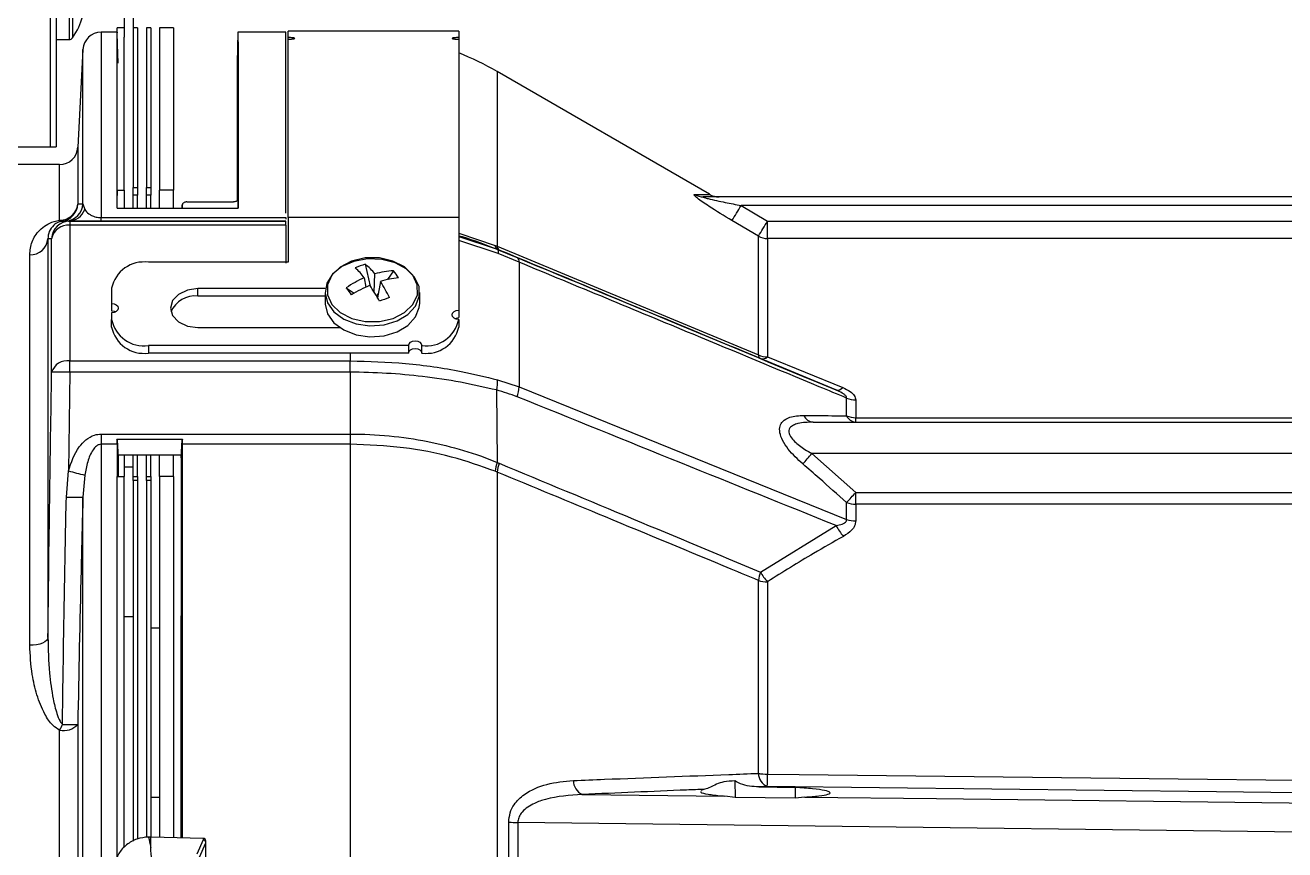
# Model space of a CAD drawing. Extents: x 8 to 113, y 0 to 87.
# Drawn here: x 17.059 to 21.342, y 37.4 to 40.202 of the extents above; entities that cross this region are included whole.
import ezdxf

# ---------------------------------------------------------------- set-up
doc = ezdxf.new("R2010")
doc.units = 0
doc.header["$MEASUREMENT"] = 0
doc.layers.add('OBJECT', color=7, linetype='CONTINUOUS')

msp = doc.modelspace()

# ---------------------------------------------------------------- linework, layer by layer
at = {"layer": 'OBJECT'}
for p, q in [((17.1446, 46.5632), (17.1446, 39.7882)), ((17.1651, 46.5632), (17.1651, 39.7882)), ((17.2085, 40.4232), (17.2085, 40.1606)), ((17.2207, 40.417), (17.2207, 40.1665)), ((17.3965, 40.3432), (17.3965, 40.1617)), ((17.4265, 40.3432), (17.4265, 40.1617)), ((17.3725, 40.1782), (17.3177, 40.1782)), ((17.3177, 40.1782), (17.3177, 39.5481)), ((17.3965, 40.1932), (17.3725, 40.1932)), ((17.3725, 39.641), (17.3725, 40.1932)), ((17.4414, 40.1932), (17.4265, 40.1932)), ((17.4414, 40.1932), (17.4414, 39.6499)), ((17.4863, 40.1932), (17.4714, 40.1932)), ((17.4714, 40.1932), (17.4714, 39.6499)), ((17.4863, 40.1932), (17.4863, 39.6499)), ((17.5643, 40.1932), (17.5163, 40.1932)), ((17.5163, 40.1932), (17.5163, 39.641)), ((17.5643, 40.1932), (17.5643, 39.641)), ((17.783, 40.1781), (17.7802, 40.0725)), ((17.9453, 40.1782), (17.783, 40.1782)), ((17.9453, 39.5632), (17.9453, 40.1782)), ((18.5334, 40.1811), (17.9534, 40.1811)), ((17.9534, 40.1598), (17.9534, 40.1811)), ((18.5334, 40.1811), (18.5334, 40.1598)), ((17.1651, 40.1532), (17.2085, 40.1532)), ((17.2085, 40.1606), (17.2085, 40.1532)), ((17.2207, 40.1665), (17.2207, 40.1595)), ((17.3965, 39.641), (17.3965, 40.1617)), ((17.4265, 40.1617), (17.4265, 39.6499)), ((17.9534, 40.1544), (17.9534, 40.1598)), ((17.9534, 39.5481), (17.9534, 40.1544)), ((18.5334, 40.1598), (18.5334, 40.1544)), ((18.5334, 40.1544), (18.5334, 39.5481)), ((17.2558, 40.1195), (17.2383, 39.787)), ((17.2558, 39.5953), (17.2558, 40.1195)), ((17.7803, 40.0732), (17.7803, 39.6386)), ((19.3858, 39.6277), (18.6643, 40.0442)), ((18.6643, 40.0442), (18.6643, 39.4509)), ((16.7172, 39.7882), (17.1446, 39.7882)), ((17.1446, 39.7882), (17.1651, 39.7882)), ((17.2383, 39.787), (17.2383, 39.5942)), ((17.7834, 39.7592), (17.7803, 39.6386)), ((17.1764, 39.7282), (16.9701, 39.7282)), ((17.1764, 39.5392), (17.1764, 39.7282)), ((17.3725, 39.641), (17.3965, 39.641)), ((17.3725, 39.641), (17.3725, 39.6231)), ((17.3965, 39.641), (17.3965, 39.5803)), ((17.4265, 39.6499), (17.4414, 39.6499)), ((17.4265, 39.6248), (17.4265, 39.6499)), ((17.4414, 39.6248), (17.4265, 39.6248)), ((17.4265, 39.5803), (17.4265, 39.6248)), ((17.4414, 39.6499), (17.4414, 39.6248)), ((17.4414, 39.5803), (17.4414, 39.6248)), ((17.4714, 39.6499), (17.4863, 39.6499)), ((17.4714, 39.6248), (17.4714, 39.6499)), ((17.4863, 39.6248), (17.4714, 39.6248)), ((17.4714, 39.5803), (17.4714, 39.6248)), ((17.4863, 39.6499), (17.4863, 39.6248)), ((17.4863, 39.5803), (17.4863, 39.6248)), ((17.5643, 39.641), (17.5163, 39.641)), ((17.5163, 39.5803), (17.5163, 39.641)), ((17.5643, 39.5803), (17.5643, 39.641)), ((17.7803, 39.6386), (17.7803, 39.6299)), ((17.7803, 39.6299), (17.7803, 39.6299)), ((17.7803, 39.6299), (17.7803, 39.6055)), ((23.7913, 39.6182), (19.3664, 39.6182)), ((17.2558, 39.5953), (17.2619, 39.576)), ((17.3719, 39.5803), (17.7836, 39.5803)), ((17.5935, 39.591), (17.5933, 39.5803)), ((17.6088, 39.6013), (17.7683, 39.6015)), ((19.4937, 39.589), (19.5834, 39.5361)), ((23.7924, 39.589), (19.4937, 39.589)), ((17.2062, 39.5365), (17.1994, 39.5363)), ((17.2062, 39.5365), (17.2114, 39.5364)), ((17.2114, 39.5364), (17.2114, 39.5221)), ((17.2114, 39.5364), (17.9453, 39.5364)), ((17.3177, 39.5364), (17.3177, 39.5481)), ((17.3177, 39.5481), (17.9453, 39.5481)), ((17.9453, 39.5364), (17.3177, 39.5364)), ((17.9453, 39.5481), (17.9453, 39.5433)), ((17.9453, 39.5221), (17.9453, 39.5364)), ((17.9453, 39.5364), (17.9453, 39.5364)), ((17.9534, 39.5481), (17.9534, 39.3961)), ((18.5334, 39.5481), (17.9534, 39.5481)), ((18.5334, 39.5481), (18.5334, 39.2335)), ((19.5524, 39.4849), (19.4627, 39.5378)), ((19.5834, 39.4768), (19.5834, 39.5361)), ((19.5834, 39.5361), (23.7969, 39.5361)), ((17.2114, 39.5221), (17.2114, 39.0611)), ((17.9453, 39.5221), (17.2114, 39.5221)), ((17.9453, 39.5221), (17.9453, 39.3935)), ((18.5334, 39.4952), (18.6575, 39.4538)), ((17.1368, 39.4761), (17.1368, 38.121)), ((17.1494, 39.0225), (17.1494, 39.4756)), ((18.6677, 39.4259), (18.5334, 39.4704)), ((18.6575, 39.4538), (18.6643, 39.4509)), ((18.6643, 39.4509), (19.5524, 39.0815)), ((19.5524, 39.0815), (19.5524, 39.4849)), ((19.5834, 39.4768), (19.5834, 39.0746)), ((23.8023, 39.4768), (19.5834, 39.4768)), ((17.0749, 38.0946), (17.0749, 39.4221)), ((18.6643, 39.4404), (18.6643, 39.4405)), ((18.7393, 39.3963), (18.6677, 39.4259)), ((17.9534, 39.3961), (17.4784, 39.3961)), ((18.2158, 39.3895), (18.233, 39.315)), ((18.3114, 39.3677), (18.2915, 39.3376)), ((18.7393, 39.3963), (18.7393, 38.9727)), ((18.2125, 39.3436), (18.2176, 39.3121)), ((18.2458, 39.2952), (18.2487, 39.3567)), ((18.2673, 39.3311), (18.2576, 39.2753)), ((17.3534, 39.3078), (17.3534, 39.2565)), ((18.0799, 39.3067), (17.6469, 39.3067)), ((17.6469, 39.2812), (17.6469, 39.3067)), ((18.0789, 39.2812), (17.6469, 39.2812)), ((18.0789, 39.2941), (18.0789, 39.2571)), ((18.151, 39.3096), (18.1782, 39.2915)), ((18.2601, 39.2901), (18.2542, 39.2811)), ((18.4009, 39.2571), (18.4009, 39.2941)), ((17.3534, 39.2565), (17.3534, 39.231)), ((18.5334, 39.2335), (18.5334, 39.2081)), ((17.3534, 39.2247), (17.3534, 39.2017)), ((17.3534, 39.1762), (17.3534, 39.2017)), ((18.5334, 39.2017), (18.5334, 39.1762)), ((17.6469, 39.1745), (18.1292, 39.1745)), ((17.4784, 39.1133), (17.4784, 39.0878)), ((18.3629, 39.1133), (17.4784, 39.1133)), ((18.3629, 39.1133), (18.3629, 39.0878)), ((18.4084, 39.1133), (18.4079, 39.1133)), ((18.4079, 39.0878), (18.4079, 39.1133)), ((18.4084, 39.0878), (18.4084, 39.1133)), ((17.2114, 39.0226), (17.2114, 39.0611)), ((17.2114, 39.0611), (18.1643, 39.0611)), ((18.3629, 39.0878), (17.4784, 39.0878)), ((18.1643, 39.0878), (18.1643, 39.0611)), ((18.1643, 39.0226), (18.1643, 39.0611)), ((18.4084, 39.0878), (18.4079, 39.0878)), ((19.8154, 38.9625), (19.5595, 39.0691)), ((19.5834, 39.0746), (19.8393, 38.9704)), ((17.2114, 39.0226), (17.2062, 38.6873)), ((18.1643, 39.0226), (17.2114, 39.0226)), ((18.1643, 39.0226), (18.1643, 38.8127)), ((18.6655, 38.9971), (18.7393, 38.9727)), ((18.6625, 38.9623), (18.6642, 38.716)), ((18.7393, 38.9727), (19.8524, 38.5226)), ((19.8524, 38.8745), (19.8524, 38.9348)), ((19.8834, 38.9283), (19.8834, 38.8682)), ((19.7383, 38.8532), (23.7932, 38.8532)), ((19.8834, 38.8532), (19.8834, 38.8682)), ((19.8834, 38.8682), (23.8023, 38.8682)), ((17.3177, 38.8127), (17.3177, 38.7777)), ((17.3177, 38.8127), (18.1643, 38.8127)), ((18.1643, 38.8127), (18.1643, 38.7777)), ((17.3725, 38.7777), (17.3177, 38.7777)), ((17.3177, 38.7777), (17.3177, 37.109)), ((17.3716, 38.795), (17.5939, 38.795)), ((17.3725, 38.7931), (17.3716, 38.795)), ((17.3725, 38.7931), (17.3725, 38.7777)), ((17.3725, 38.7931), (17.3753, 38.7315)), ((17.3725, 38.7777), (17.3725, 38.7931)), ((17.3725, 38.7931), (17.3725, 38.7931)), ((17.3725, 38.7777), (17.3725, 38.6682)), ((17.5903, 38.7315), (17.593, 38.7931)), ((17.5939, 38.795), (17.593, 38.7931)), ((17.593, 38.7777), (17.593, 38.7931)), ((17.593, 38.7931), (17.593, 38.7931)), ((17.593, 38.7777), (17.593, 38.7931)), ((17.593, 38.7777), (17.593, 37.4404)), ((18.1643, 38.7777), (17.593, 38.7777)), ((18.1643, 38.7777), (18.1643, 36.8382)), ((17.5903, 38.7403), (17.3753, 38.7403)), ((17.3753, 38.7315), (17.3753, 38.7403)), ((17.3753, 38.7315), (17.3753, 38.6682)), ((17.3965, 38.7403), (17.3965, 38.6682)), ((17.4265, 38.6682), (17.4265, 38.7403)), ((17.4414, 38.6682), (17.4414, 38.7403)), ((17.4714, 38.6682), (17.4714, 38.7403)), ((17.4863, 38.6682), (17.4863, 38.7403)), ((17.5163, 38.6682), (17.5163, 38.7403)), ((17.5643, 38.6682), (17.5643, 38.7403)), ((17.5903, 38.7403), (17.5903, 38.7315)), ((17.5903, 38.7315), (17.5903, 38.1938)), ((19.7343, 38.7461), (19.8834, 38.6137)), ((23.7931, 38.7461), (19.7343, 38.7461)), ((17.1994, 38.5986), (17.2062, 38.6873)), ((17.4265, 38.6997), (17.3965, 38.6997)), ((18.6643, 38.6831), (18.6577, 38.6859)), ((18.6643, 38.6831), (18.6643, 36.8382)), ((17.2619, 38.6732), (17.2558, 38.598)), ((17.3725, 38.6682), (17.3965, 38.6682)), ((17.3725, 37.3749), (17.3725, 38.6682)), ((17.3965, 37.4082), (17.3965, 38.6682)), ((17.4265, 38.6682), (17.4414, 38.6682)), ((17.4265, 38.6545), (17.4265, 38.6682)), ((17.4414, 38.6545), (17.4265, 38.6545)), ((17.4265, 38.6545), (17.4265, 37.4294)), ((17.4414, 38.6682), (17.4414, 38.6545)), ((17.4414, 38.6545), (17.4414, 37.4369)), ((17.4714, 38.6682), (17.4863, 38.6682)), ((17.4714, 38.6545), (17.4714, 38.6682)), ((17.4863, 38.6545), (17.4714, 38.6545)), ((17.4714, 38.6545), (17.4714, 37.4421)), ((17.4863, 38.6682), (17.4863, 38.6545)), ((17.4863, 38.6545), (17.4863, 37.4432)), ((17.5163, 38.6682), (17.5163, 37.4424)), ((17.5643, 38.6682), (17.5163, 38.6682)), ((17.5643, 38.6682), (17.5643, 37.4412)), ((17.2558, 36.8382), (17.2558, 38.598)), ((19.8834, 38.5745), (19.8834, 38.6137)), ((19.8834, 38.6137), (23.8008, 38.6137)), ((19.8524, 38.5226), (19.8524, 38.5799)), ((19.8834, 38.5745), (19.8834, 38.5174)), ((23.8023, 38.5745), (19.8834, 38.5745)), ((19.5592, 38.3437), (19.8172, 38.5014)), ((19.5524, 37.6595), (19.5524, 38.3152)), ((19.5834, 38.3106), (19.5834, 37.657)), ((17.4265, 38.1914), (17.3965, 38.1914)), ((17.5903, 38.1938), (17.5903, 38.1943)), ((17.5903, 37.4405), (17.5903, 38.1943)), ((17.5903, 38.1938), (17.5903, 38.1938)), ((17.5163, 38.1531), (17.4863, 38.1531)), ((17.2383, 37.8259), (17.2383, 36.8382)), ((17.1764, 36.8382), (17.1764, 37.8059)), ((19.3699, 37.6053), (19.3572, 37.6016)), ((19.4728, 37.6336), (19.4733, 37.5778)), ((19.5827, 37.6144), (19.5538, 37.6132)), ((19.5538, 37.6132), (19.6776, 37.6118)), ((19.6776, 37.6118), (19.6772, 37.5756)), ((17.5163, 37.5775), (17.4863, 37.5775)), ((18.9536, 37.5877), (19.4389, 37.5821)), ((19.4733, 37.5778), (19.4389, 37.5821)), ((19.6773, 37.5756), (19.4733, 37.5778)), ((19.7106, 37.5789), (19.6773, 37.5756)), ((18.7037, 36.8382), (18.7037, 37.4939)), ((18.7347, 37.4921), (18.7347, 36.8382)), ((17.4847, 37.4432), (17.4795, 37.4432)), ((17.4863, 37.4078), (17.4863, 37.4432)), ((17.6641, 37.4386), (17.4879, 37.4432)), ((17.6643, 37.4337), (17.6428, 37.3847)), ((17.6643, 37.4386), (17.6643, 37.4337)), ((17.6522, 37.3748), (17.6738, 37.4238)), ((17.6738, 37.4238), (17.6738, 37.4286)), ((17.6738, 37.3088), (17.6738, 37.4238))]:
    msp.add_line(p, q, dxfattribs=at)
at = {"layer": 'OBJECT', "flags": 128}
for points in [[(17.3753, 40.0725), (17.3736, 40.1376), (17.3726, 40.1763)], [(18.5334, 39.4841), (18.6643, 39.4404), (18.6643, 39.4404), (18.6643, 39.4404)], [(18.3832, 39.346), (18.3552, 39.3736), (18.317, 39.3941), (18.2719, 39.4057), (18.2239, 39.4074), (18.1774, 39.3991), (18.1365, 39.3814), (18.1047, 39.3559), (18.0849, 39.325), (18.0789, 39.2913), (18.0873, 39.2579), (18.1091, 39.2277), (18.1426, 39.2034), (18.1848, 39.1872), (18.2318, 39.1804), (18.2796, 39.1838), (18.3238, 39.197), (18.3606, 39.2188), (18.3866, 39.2473), (18.3996, 39.2799), (18.3985, 39.3139), (18.3832, 39.346)], [(18.3777, 39.3526), (18.3492, 39.3803), (18.3099, 39.4004), (18.2638, 39.4109), (18.2154, 39.4108), (18.1693, 39.4002), (18.1302, 39.38), (18.1018, 39.3522), (18.0869, 39.3196), (18.087, 39.2853), (18.1021, 39.2528), (18.1306, 39.2251), (18.1699, 39.205), (18.216, 39.1945), (18.2644, 39.1946), (18.3105, 39.2052), (18.3496, 39.2254), (18.378, 39.2532), (18.3929, 39.2858), (18.3928, 39.32), (18.3777, 39.3526)], [(18.6643, 39.4404), (18.6653, 39.4398), (18.6661, 39.4388), (18.6668, 39.4375), (18.6673, 39.4358), (18.6677, 39.4338), (18.6679, 39.4315), (18.6679, 39.4289), (18.6677, 39.4259)], [(17.6469, 39.3067), (17.6111, 39.3017), (17.5808, 39.2873), (17.5605, 39.2659), (17.5534, 39.2406), (17.5605, 39.2153), (17.5808, 39.1938), (17.6111, 39.1795), (17.6469, 39.1745)], [(17.3534, 39.2565), (17.362, 39.2553), (17.3693, 39.2518), (17.3742, 39.2467), (17.3759, 39.2406), (17.3742, 39.2345), (17.3693, 39.2293), (17.362, 39.2259), (17.3534, 39.2247)], [(18.0789, 39.2571), (18.0789, 39.2543), (18.0873, 39.2209), (18.1091, 39.1907), (18.1426, 39.1664), (18.1848, 39.1502), (18.2318, 39.1434), (18.2796, 39.1468), (18.3238, 39.16), (18.3606, 39.1818), (18.3866, 39.2103), (18.3996, 39.2429), (18.4009, 39.2571)], [(18.5334, 39.2017), (18.5248, 39.2029), (18.5175, 39.2064), (18.5126, 39.2115), (18.5109, 39.2176), (18.5126, 39.2237), (18.5175, 39.2289), (18.5248, 39.2323), (18.5334, 39.2335)], [(17.3534, 39.231), (17.362, 39.2298), (17.3669, 39.2279)], [(18.5199, 39.2049), (18.5248, 39.2068), (18.5334, 39.2081)], [(18.3629, 39.1133), (18.3646, 39.1194), (18.3695, 39.1246), (18.3768, 39.128), (18.3854, 39.1292), (18.394, 39.128), (18.4013, 39.1246), (18.4062, 39.1194), (18.4079, 39.1133)], [(18.3629, 39.0878), (18.3646, 39.0939), (18.3695, 39.0991), (18.3768, 39.1025), (18.3854, 39.1038), (18.394, 39.1025), (18.4013, 39.0991), (18.4062, 39.0939), (18.4079, 39.0878)], [(17.1368, 38.121), (17.1354, 38.1158), (17.1317, 38.1109), (17.1258, 38.1063), (17.1181, 38.1023), (17.1088, 38.099), (17.0982, 38.0966), (17.0868, 38.0951), (17.0749, 38.0946)], [(19.5834, 37.657), (19.6908, 37.6557), (20.1867, 37.65), (22.1706, 37.6272), (23.693, 37.6097)], [(23.6922, 37.5661), (22.4013, 37.5813), (21.1103, 37.5965), (19.5827, 37.6144)], [(19.7106, 37.5789), (20.1577, 37.5737), (21.4487, 37.5587), (22.9529, 37.5412)], [(23.4762, 37.4347), (23.2262, 37.4377), (22.2263, 37.4498), (18.7347, 37.4921)]]:
    msp.add_lwpolyline(points, dxfattribs=at)
at = {"layer": 'OBJECT'}
for centre, radius, start, end in [((17.0413, 40.2882), 0.2208, 324.3318, 345.6104), ((17.3177, 40.1162), 0.062, 90, 177), ((17.2085, 40.1682), 0.015, 270, 324.3318), ((18.1643, 39.1782), 1, 60, 68.341), ((17.1764, 39.7902), 0.062, 270, 357), ((19.3665, 39.677), 0.0588, 238.1262, 269.945), ((19.4188, 39.6802), 0.062, 237.7956, 269.9999), ((17.1782, 39.5996), 0.0603, 268.2797, 354.8879), ((17.1764, 39.5972), 0.062, 279.0482, 357.2006), ((17.1938, 39.598), 0.062, 275.1282, 357.4894), ((17.2056, 39.5964), 0.0599, 270.5707, 340.0609), ((18.1323, 40.3785), 1.5737, 327.7103, 329.8891), ((17.2114, 39.4744), 0.062, 90.0042, 178.8484), ((17.185, 39.5487), 0.0128, 227.879, 275.1694), ((18.2148, 40.3305), 1.5824, 327.6979, 329.8636), ((17.2053, 39.4657), 0.0568, 83.8515, 169.9204), ((17.0779, 39.4812), 0.0592, 267.1144, 355.0413), ((18.6725, 39.4531), 0.015, 177.5213, 237.1498), ((18.6798, 39.4506), 0.0155, 178.8728, 237.9618), ((19.5833, 39.5396), 0.0628, 240.4667, 270.0257), ((18.7222, 39.3982), 0.0172, 353.6303, 55.2142), ((17.4628, 39.2857), 0.1116, 81.9504, 168.5783), ((18.2755, 39.1715), 0.226, 105.3357, 114.4773), ((18.0054, 39.186), 0.2602, 37.2765, 47.3015), ((18.1004, 39.2404), 0.1885, 38.0853, 52.2527), ((18.3261, 39.0987), 0.2694, 93.1352, 106.699), ((18.1844, 39.2574), 0.1681, 30.869, 40.9586), ((18.3561, 39.0113), 0.362, 113.3808, 124.5149), ((18.4038, 38.9061), 0.4466, 112.7473, 121.8022), ((17.6448, 38.9237), 0.7065, 28.7739, 33.9159), ((18.3611, 39.0305), 0.3148, 95.9012, 107.338), ((17.8752, 39.0769), 0.4673, 25.2287, 32.9513), ((17.6368, 39.1931), 0.0887, 83.4617, 156.9253), ((18.6511, 39.6535), 0.6069, 214.5177, 217.3095), ((19.792, 35.0973), 4.4379, 109.6738, 110.1388), ((17.4628, 39.2238), 0.1116, 191.4217, 278.0495), ((18.424, 39.2238), 0.1116, 261.9506, 348.5783), ((17.4628, 39.1983), 0.1116, 191.4218, 278.0494), ((18.424, 39.1983), 0.1116, 261.9506, 348.5782), ((17.2025, 39.0062), 0.0556, 80.8362, 162.9668), ((19.5672, 39.0818), 0.0149, 181.0363, 238.8525), ((19.5831, 39.1463), 0.0717, 244.597, 270.2045), ((19.5665, 39.0931), 0.025, 253.8175, 312.2711), ((17.1811, 38.092), 0.9311, 88.1341, 91.9489), ((18.5379, 38.9904), 0.1278, 347.3299, 3.0101), ((18.6143, 38.9812), 0.1253, 340.4849, 356.1293), ((19.8208, 38.9861), 0.0242, 257.1664, 319.5534), ((19.883, 39.0041), 0.0758, 246.1403, 270.2486), ((19.7416, 38.8903), 0.0373, 203.0931, 264.9543), ((19.8862, 38.8906), 0.0375, 205.3826, 265.6122), ((19.883, 38.9459), 0.0777, 246.7781, 270.2645), ((16.9252, 41.1873), 3.7216, 318.2858, 319.0081), ((17.6683, 40.4055), 1.7793, 254.9449, 256.7966), ((18.7887, 38.6733), 0.1317, 161.088, 174.5215), ((18.795, 38.6688), 0.1315, 160.2869, 173.7137), ((17.2374, 39.5334), 0.9356, 267.6695, 271.1244), ((17.1237, 41.1151), 3.7246, 317.1048, 317.8101), ((19.8829, 38.6635), 0.089, 249.9496, 270.3121), ((19.8829, 38.6091), 0.0917, 250.5728, 270.3178), ((19.9627, 38.5711), 0.1613, 205.6086, 221.2588), ((19.6846, 38.2988), 0.1332, 160.2791, 172.9216), ((19.7086, 38.4275), 0.1713, 209.2752, 223.0286), ((19.5828, 38.4138), 0.1032, 252.8556, 270.3262), ((17.1892, 37.8724), 0.0677, 259.1412, 316.5664), ((16.8235, 37.9909), 0.3985, 332.3505, 335.5345), ((17.2114, 38.6875), 0.8621, 268.3237, 271.7929), ((19.6029, 37.6607), 0.0505, 181.3383, 246.4286), ((19.5826, 37.8357), 0.1787, 260.2576, 270.243), ((16.502, 37.6868), 3.0815, 358.6543, 359.4453), ((18.9754, 37.635), 0.052, 179.7531, 245.304), ((18.7339, 37.7531), 0.261, 263.3546, 270.1758), ((17.4795, 37.3232), 0.12, 90, 90.1914), ((17.4847, 37.3232), 0.12, 89.2499, 90), ((17.4847, 37.3232), 0.12, 88.5, 89.2499), ((17.6638, 37.4286), 0.01, 87, 88.5), ((17.6638, 37.4286), 0.01, 0, 87)]:
    msp.add_arc(centre, radius, start, end, dxfattribs=at)
for centre, major_axis, ratio, start_param, end_param in [((17.3544, 38.8138), (-0.0113, 0.0619), 0.229753, 4.047964, 4.362323), ((17.6112, 38.8138), (0.0113, 0.0619), 0.229686, 1.920835, 2.235195), ((19.5488, 37.9366), (0, 2.3412), 0.904333, 1.783132, 1.798644), ((17.6638, 37.4238), (0.00979, -0.00206), 0.992047, 0.21202, 1.724102), ((17.6638, 37.4005), (0.0094, 0.0253), 0.138337, 5.925485, 5.931839)]:
    msp.add_ellipse(centre, major_axis=major_axis, ratio=ratio, start_param=start_param, end_param=end_param, dxfattribs=at)
for points, knots in [([(17.3719, 39.5803), (17.372, 39.6314), (17.3721, 39.7338), (17.3722, 39.8634), (17.3723, 39.9738), (17.3724, 40.0609), (17.3725, 40.1248), (17.3725, 40.1636), (17.3725, 40.1806), (17.3725, 40.1769), (17.3725, 40.1763)], [0, 0, 0, 0, 0.137227, 0.274455, 0.415669, 0.556883, 0.69411, 0.831338, 0.972552, 1, 1, 1, 1]), ([(17.783, 40.1781), (17.783, 40.1758), (17.783, 40.1713), (17.7831, 40.134), (17.7831, 40.0755), (17.7832, 39.994), (17.7833, 39.891), (17.7834, 39.8031), (17.7834, 39.7592)], [0, 0, 0, 0, 0.16721, 0.336689, 0.500178, 0.663667, 0.831834, 1, 1, 1, 1]), ([(17.9534, 40.1544), (17.9551, 40.1544), (17.9594, 40.1545), (17.9657, 40.1548), (17.9714, 40.1555), (17.9751, 40.1563), (17.9763, 40.1572), (17.975, 40.1581), (17.9712, 40.1589), (17.9653, 40.1595), (17.9591, 40.1598), (17.955, 40.1598), (17.9534, 40.1598)], [0, 0, 0, 0, 0.073629, 0.179766, 0.286275, 0.393535, 0.501562, 0.610021, 0.718405, 0.826275, 0.933443, 1, 1, 1, 1]), ([(18.5334, 40.1598), (18.5309, 40.1598), (18.5258, 40.1597), (18.5191, 40.1593), (18.514, 40.1587), (18.5111, 40.1578), (18.5106, 40.1569), (18.5127, 40.156), (18.5173, 40.1552), (18.5236, 40.1547), (18.5293, 40.1544), (18.5326, 40.1544), (18.5334, 40.1544)], [0, 0, 0, 0, 0.1064742, 0.2129401, 0.319697, 0.427105, 0.5351835, 0.643667, 0.7520788, 0.8599258, 0.9669596, 1, 1, 1, 1]), ([(17.7834, 39.7592), (17.7834, 39.7471), (17.7835, 39.7228), (17.7835, 39.6847), (17.7836, 39.6378), (17.7836, 39.6021), (17.7836, 39.5803)], [0, 0, 0, 0, 0.218765, 0.43753, 0.656295, 1, 1, 1, 1]), ([(19.4627, 39.5378), (19.4359, 39.554), (19.4008, 39.5751), (19.3627, 39.601), (19.3459, 39.6133), (19.3359, 39.6221), (19.3327, 39.6265), (19.3346, 39.6269), (19.3354, 39.6271)], [0, 0, 0, 0, 0.463202, 0.60576, 0.74907, 0.84178, 0.935306, 1, 1, 1, 1]), ([(19.3354, 39.6271), (19.3445, 39.627), (19.372, 39.6267), (19.3921, 39.6265), (19.386, 39.6265), (19.3851, 39.6266)], [0, 0, 0, 0, 0.299901, 0.901044, 1, 1, 1, 1]), ([(19.3664, 39.6182), (19.3659, 39.6182), (19.365, 39.6182), (19.3646, 39.6179), (19.3649, 39.6175), (19.3664, 39.6169), (19.3716, 39.6151), (19.3956, 39.609), (19.4379, 39.6), (19.4756, 39.5926), (19.4937, 39.589)], [0, 0, 0, 0, 0.018434, 0.032622, 0.046846, 0.064939, 0.096406, 0.193733, 0.61436, 1, 1, 1, 1]), ([(17.2383, 39.5942), (17.24, 39.5943), (17.2448, 39.5947), (17.2514, 39.595), (17.2558, 39.5953)], [0, 0, 0, 0, 0.33844, 1, 1, 1, 1]), ([(17.2619, 39.576), (17.2657, 39.5708), (17.2707, 39.5638), (17.285, 39.555), (17.2958, 39.5507), (17.3081, 39.5485), (17.3141, 39.5481), (17.3172, 39.5481), (17.3177, 39.5481)], [0, 0, 0, 0, 0.476054, 0.640497, 0.854535, 0.926508, 0.987725, 1, 1, 1, 1]), ([(17.6088, 39.6013), (17.6073, 39.6012), (17.6043, 39.601), (17.6002, 39.5996), (17.5968, 39.5976), (17.5941, 39.5946), (17.5937, 39.5923), (17.5935, 39.591)], [0, 0, 0, 0, 0.172261, 0.344036, 0.527768, 0.740235, 1, 1, 1, 1]), ([(17.5936, 39.5803), (17.5936, 39.5813), (17.5935, 39.5843), (17.5935, 39.5879), (17.5935, 39.5905), (17.5935, 39.591)], [0, 0, 0, 0, 0.28187, 0.85045, 1, 1, 1, 1]), ([(17.7835, 39.6117), (17.7833, 39.6102), (17.7828, 39.6075), (17.7791, 39.6043), (17.7746, 39.6023), (17.7708, 39.6016), (17.7687, 39.6015), (17.7683, 39.6015)], [0, 0, 0, 0, 0.292382, 0.559792, 0.754516, 0.950187, 1, 1, 1, 1]), ([(17.7836, 39.5803), (17.7835, 39.5874), (17.7835, 39.5979), (17.7835, 39.6083), (17.7835, 39.6117)], [0, 0, 0, 0, 0.6749, 1, 1, 1, 1]), ([(17.0749, 39.4221), (17.0763, 39.437), (17.0793, 39.4667), (17.1012, 39.4998), (17.1285, 39.522), (17.1512, 39.5339), (17.1699, 39.5379), (17.1764, 39.5392)], [0, 0, 0, 0, 0.318535, 0.636337, 0.797116, 0.929766, 1, 1, 1, 1]), ([(17.1862, 39.536), (17.1824, 39.5351), (17.1663, 39.5313), (17.1531, 39.5194), (17.1388, 39.501), (17.1375, 39.4845), (17.1368, 39.4761)], [0, 0, 0, 0, 0.063061, 0.269117, 0.631932, 1, 1, 1, 1]), ([(17.1994, 39.5363), (17.1985, 39.5363), (17.1941, 39.5362), (17.1897, 39.5361), (17.1867, 39.536), (17.1862, 39.536)], [0, 0, 0, 0, 0.169099, 0.845499, 1, 1, 1, 1]), ([(17.3177, 39.5364), (17.3078, 39.5364), (17.288, 39.5364), (17.2582, 39.5364), (17.2265, 39.5365), (17.2139, 39.5365), (17.2062, 39.5365)], [0, 0, 0, 0, 0.16794, 0.334632, 0.594445, 1, 1, 1, 1]), ([(17.1494, 39.4756), (17.1487, 39.4756), (17.1453, 39.4758), (17.1409, 39.4759), (17.1379, 39.4761), (17.1368, 39.4761)], [0, 0, 0, 0, 0.14196, 0.7098, 1, 1, 1, 1]), ([(18.6643, 39.4405), (18.6643, 39.4405), (18.6258, 39.4542), (18.5829, 39.4722), (18.5376, 39.4846), (18.5334, 39.4857)], [0, 0, 0, 0, 0.000016, 0.90696, 1, 1, 1, 1]), ([(18.6716, 39.4375), (18.6692, 39.4384), (18.6668, 39.4394), (18.6643, 39.4405), (18.6643, 39.4405)], [0, 0, 0, 0, 0.999721, 1, 1, 1, 1]), ([(18.6643, 39.4404), (18.6643, 39.4404), (18.687, 39.4307), (18.7095, 39.4215), (18.732, 39.4124)], [0, 0, 0, 0, 0.00003, 1, 1, 1, 1]), ([(19.5595, 39.0691), (19.4158, 39.1289), (19.12, 39.2518), (18.8238, 39.3744), (18.6716, 39.4375)], [0, 0, 0, 0, 0.48595, 1, 1, 1, 1]), ([(18.732, 39.4124), (18.9174, 39.3356), (19.2786, 39.186), (19.6397, 39.0356), (19.8154, 38.9625)], [0, 0, 0, 0, 0.513344, 1, 1, 1, 1]), ([(19.8524, 38.9348), (19.8214, 38.9476), (19.6474, 39.0199), (19.2764, 39.1741), (18.9363, 39.3148), (18.7393, 39.3963)], [0, 0, 0, 0, 0.083458, 0.469005, 1, 1, 1, 1]), ([(18.1643, 39.0611), (18.2275, 39.0593), (18.3556, 39.0557), (18.5244, 39.0308), (18.6246, 39.0068), (18.6655, 38.9971)], [0, 0, 0, 0, 0.365475, 0.741466, 1, 1, 1, 1]), ([(17.1368, 38.121), (17.1387, 38.2775), (17.1423, 38.578), (17.1471, 38.8785), (17.1494, 39.0225)], [0, 0, 0, 0, 0.520773, 1, 1, 1, 1]), ([(18.6625, 38.9623), (18.6625, 38.9623), (18.6224, 38.9709), (18.5401, 38.9902), (18.3746, 39.0145), (18.247, 39.0226), (18.1643, 39.0226), (18.1643, 39.0226)], [0, 0, 0, 0, 0.000004, 0.259099, 0.518181, 0.999995, 1, 1, 1, 1]), ([(18.7324, 38.9393), (18.7092, 38.9475), (18.686, 38.9556), (18.6625, 38.9623), (18.6625, 38.9623)], [0, 0, 0, 0, 0.999971, 1, 1, 1, 1]), ([(19.8172, 38.5014), (19.6411, 38.5724), (19.2796, 38.718), (18.9179, 38.8643), (18.7324, 38.9393)], [0, 0, 0, 0, 0.486991, 1, 1, 1, 1]), ([(19.8524, 38.9348), (19.8522, 38.9361), (19.852, 38.9387), (19.8483, 38.9438), (19.8391, 38.9513), (19.827, 38.9576), (19.8178, 38.9615), (19.8154, 38.9625)], [0, 0, 0, 0, 0.116851, 0.233194, 0.437973, 0.85443, 1, 1, 1, 1]), ([(19.8393, 38.9704), (19.8482, 38.9663), (19.864, 38.9589), (19.8802, 38.9441), (19.8823, 38.9334), (19.8834, 38.9283)], [0, 0, 0, 0, 0.396713, 0.706828, 1, 1, 1, 1]), ([(19.7033, 38.7109), (19.6859, 38.7271), (19.659, 38.7521), (19.6341, 38.7898), (19.6239, 38.8174), (19.6248, 38.8398), (19.6362, 38.8586), (19.6626, 38.8735), (19.6906, 38.8749), (19.7073, 38.8757)], [0, 0, 0, 0, 0.224316, 0.34584, 0.447966, 0.550598, 0.643263, 0.78662, 1, 1, 1, 1]), ([(19.7383, 38.8532), (19.7205, 38.8526), (19.6963, 38.8518), (19.671, 38.843), (19.6599, 38.835), (19.6552, 38.8247), (19.6561, 38.8143), (19.6624, 38.8013), (19.6794, 38.7819), (19.7053, 38.7629), (19.7263, 38.7508), (19.7343, 38.7461)], [0, 0, 0, 0, 0.252396, 0.341468, 0.431195, 0.49019, 0.549439, 0.60513, 0.701097, 0.88522, 1, 1, 1, 1]), ([(19.7073, 38.8757), (19.7388, 38.8755), (19.7874, 38.8751), (19.8355, 38.8747), (19.8524, 38.8745)], [0, 0, 0, 0, 0.648491, 1, 1, 1, 1]), ([(17.2062, 38.6873), (17.2159, 38.7161), (17.2293, 38.7556), (17.265, 38.794), (17.2913, 38.8101), (17.3101, 38.812), (17.3177, 38.8127)], [0, 0, 0, 0, 0.50075, 0.686143, 0.873077, 1, 1, 1, 1]), ([(18.1643, 38.8127), (18.1643, 38.8127), (18.2088, 38.8127), (18.2978, 38.8084), (18.4274, 38.7895), (18.5503, 38.7587), (18.6276, 38.7317), (18.6642, 38.716), (18.6642, 38.716)], [0, 0, 0, 0, 0.000004, 0.25468, 0.509356, 0.754674, 0.999995, 1, 1, 1, 1]), ([(17.3177, 38.7777), (17.3151, 38.7774), (17.3091, 38.7767), (17.2993, 38.7704), (17.2837, 38.7521), (17.2704, 38.718), (17.2648, 38.6882), (17.2619, 38.6732)], [0, 0, 0, 0, 0.061062, 0.137017, 0.266871, 0.630194, 1, 1, 1, 1]), ([(18.6577, 38.6859), (18.6087, 38.7032), (18.5094, 38.7385), (18.3421, 38.7709), (18.225, 38.7753), (18.1643, 38.7777)], [0, 0, 0, 0, 0.319146, 0.647516, 1, 1, 1, 1]), ([(18.6642, 38.716), (18.6642, 38.716), (18.6665, 38.715), (18.6689, 38.714), (18.6712, 38.7131)], [0, 0, 0, 0, 0.000295, 1, 1, 1, 1]), ([(19.5524, 38.3152), (19.5216, 38.328), (19.3483, 38.4), (19.0523, 38.5227), (18.787, 38.6324), (18.6643, 38.6831)], [0, 0, 0, 0, 0.104199, 0.585852, 1, 1, 1, 1]), ([(18.6712, 38.7131), (18.8233, 38.65), (19.1195, 38.5271), (19.4153, 38.4037), (19.5592, 38.3437)], [0, 0, 0, 0, 0.513611, 1, 1, 1, 1]), ([(19.8524, 38.5799), (19.8215, 38.6074), (19.7721, 38.6514), (19.7221, 38.6947), (19.7033, 38.7109)], [0, 0, 0, 0, 0.624897, 1, 1, 1, 1]), ([(17.1862, 37.8258), (17.1867, 37.8671), (17.1895, 38.0738), (17.1939, 38.3314), (17.1983, 38.5476), (17.1994, 38.5986)], [0, 0, 0, 0, 0.160413, 0.802068, 1, 1, 1, 1]), ([(17.2558, 38.598), (17.2535, 38.5154), (17.2466, 38.258), (17.2417, 38.0006), (17.2383, 37.8259)], [0, 0, 0, 0, 0.321063, 1, 1, 1, 1]), ([(19.8172, 38.5014), (19.8241, 38.5028), (19.8343, 38.5048), (19.8453, 38.5102), (19.8505, 38.5151), (19.8523, 38.5194), (19.8524, 38.5219), (19.8524, 38.5226)], [0, 0, 0, 0, 0.437727, 0.652228, 0.821699, 0.945104, 1, 1, 1, 1]), ([(19.8834, 38.5174), (19.8826, 38.5118), (19.8811, 38.5006), (19.8673, 38.4814), (19.8516, 38.4713), (19.8414, 38.4648)], [0, 0, 0, 0, 0.263178, 0.525234, 1, 1, 1, 1]), ([(19.8414, 38.4648), (19.8076, 38.4458), (19.7204, 38.3968), (19.6354, 38.3434), (19.5834, 38.3106)], [0, 0, 0, 0, 0.387427, 1, 1, 1, 1]), ([(17.1368, 38.121), (17.1378, 38.0808), (17.1395, 38.0112), (17.1511, 37.9244), (17.1643, 37.87), (17.1746, 37.8402), (17.1833, 37.8293), (17.1862, 37.8258)], [0, 0, 0, 0, 0.401034, 0.694759, 0.864025, 0.95611, 1, 1, 1, 1]), ([(17.1764, 37.8059), (17.1687, 37.811), (17.1471, 37.825), (17.1213, 37.868), (17.0978, 37.9261), (17.0796, 38.0053), (17.0766, 38.0614), (17.0749, 38.0946)], [0, 0, 0, 0, 0.082616, 0.229115, 0.451924, 0.67554, 1, 1, 1, 1]), ([(18.9233, 37.6352), (18.9586, 37.6366), (19.1349, 37.6434), (19.3447, 37.6515), (19.5188, 37.6582), (19.5524, 37.6595)], [0, 0, 0, 0, 0.167872, 0.839364, 1, 1, 1, 1]), ([(18.7037, 37.4939), (18.7047, 37.5047), (18.7067, 37.5264), (18.7247, 37.56), (18.7647, 37.5979), (18.8342, 37.627), (18.8929, 37.6324), (18.9233, 37.6352)], [0, 0, 0, 0, 0.101178, 0.201859, 0.374018, 0.675191, 1, 1, 1, 1]), ([(19.3699, 37.6053), (19.3494, 37.6045), (19.2108, 37.5986), (19.0719, 37.5927), (18.9536, 37.5877)], [0, 0, 0, 0, 0.147984, 1, 1, 1, 1]), ([(19.4728, 37.6336), (19.4599, 37.6332), (19.4265, 37.6322), (19.3922, 37.6128), (19.376, 37.6074), (19.3699, 37.6053)], [0, 0, 0, 0, 0.281228, 0.727864, 1, 1, 1, 1]), ([(19.5538, 37.6132), (19.5324, 37.6147), (19.5038, 37.6166), (19.4791, 37.6301), (19.4728, 37.6336)], [0, 0, 0, 0, 0.74649, 1, 1, 1, 1]), ([(19.7106, 37.5789), (19.7275, 37.5801), (19.7627, 37.5826), (19.7927, 37.5882), (19.8001, 37.5947), (19.7815, 37.6013), (19.7404, 37.6075), (19.6985, 37.6103), (19.6776, 37.6118)], [0, 0, 0, 0, 0.156109, 0.324409, 0.493191, 0.662433, 0.831758, 1, 1, 1, 1]), ([(18.9536, 37.5877), (18.9112, 37.585), (18.8552, 37.5813), (18.7873, 37.5574), (18.7551, 37.538), (18.7386, 37.5139), (18.7349, 37.5008), (18.7347, 37.4937), (18.7347, 37.4921)], [0, 0, 0, 0, 0.49037, 0.647323, 0.850236, 0.921686, 0.982752, 1, 1, 1, 1]), ([(19.3571, 37.5982), (19.3565, 37.5972), (19.3546, 37.594), (19.3787, 37.5885), (19.4123, 37.5843), (19.4352, 37.5824), (19.4389, 37.5821)], [0, 0, 0, 0, 0.17976, 0.554414, 0.928994, 1, 1, 1, 1]), ([(17.4791, 37.4432), (17.4657, 37.4419), (17.4387, 37.4391), (17.4031, 37.4183), (17.3757, 37.3886), (17.3671, 37.3637), (17.363, 37.3517)], [0, 0, 0, 0, 0.253583, 0.507165, 0.760847, 1, 1, 1, 1]), ([(17.4954, 37.3206), (17.4953, 37.3213), (17.4948, 37.3248), (17.4926, 37.3396), (17.4886, 37.368), (17.4871, 37.3935), (17.4863, 37.4078)], [0, 0, 0, 0, 0.024148, 0.120739, 0.507103, 1, 1, 1, 1])]:
    msp.add_open_spline(points, degree=3, knots=knots, dxfattribs=at)

doc.saveas('drawing.dxf')
